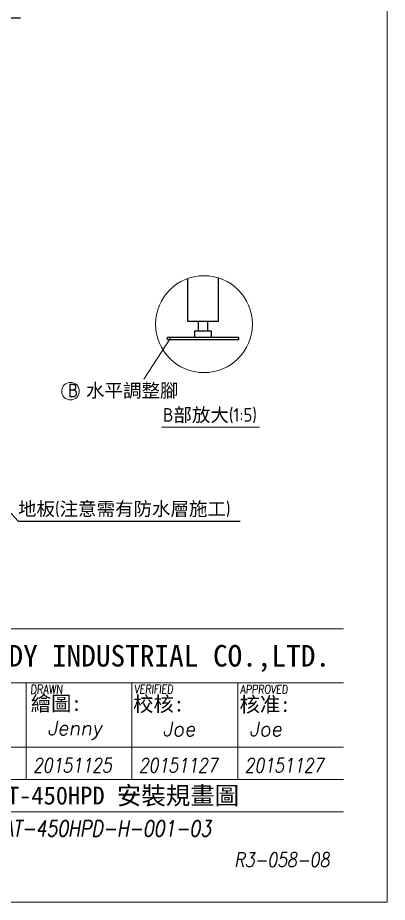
# Model space of a CAD drawing. Header units: millimetres. Extents: x -406921 to 13185, y -22195 to 9270.
# Drawn here: x 10867 to 13185, y 0 to 5544 of the extents above; entities that cross this region are included whole.
import ezdxf

# ---------------------------------------------------------------- set-up
doc = ezdxf.new("R2010")
doc.units = ezdxf.units.MM
doc.header["$MEASUREMENT"] = 0
doc.layers.get('0').update_dxf_attribs({"lineweight": 25})
for name, color, linetype, lineweight in [('D', 3, 'Continuous', 13), ('F', 7, 'Continuous', 15), ('T', 4, 'Continuous', 15)]:
    doc.layers.add(name, color=color, linetype=linetype, lineweight=lineweight)
doc.styles.get("Standard").update_dxf_attribs({"font": 'KAIU.TTF'})
doc.styles.add('STU25', font='isocp2.shx')
doc.styles.add('Text', font='romans.shx', dxfattribs={"width": 0.8, "oblique": 10})
doc.dimstyles.new('STU25$7', dxfattribs={"dimscale": 35, "dimtxt": 2.5, "dimasz": 2, "dimexe": 1.25, "dimexo": 0.625, "dimgap": 1, "dimtad": 0, "dimdec": 4, "dimdsep": 46, "dimtxsty": 'STU25', "dimcen": 2.5, "dimazin": 2, "dimtfac": 1, "dimtdec": 4, "dimtmove": 0, "dimatfit": 3, "dimfxl": 0, "dimtolj": 1, "dimtzin": 0, "dimarcsym": 0})

msp = doc.modelspace()

# ---------------------------------------------------------------- linework, layer by layer
at = {"linetype": 'Continuous'}
for p, q in [((11934.453, 3641.115), (11934.453, 3909.939)), ((12124.453, 3913.915), (12124.453, 3641.115)), ((12124.453, 3641.115), (11934.453, 3641.115)), ((11999.453, 3641.115), (11999.453, 3581.115)), ((12059.453, 3581.115), (12059.453, 3641.115)), ((11977.491, 3541.115), (11977.491, 3581.115)), ((11977.491, 3581.115), (12081.414, 3581.115)), ((12081.414, 3581.115), (12081.414, 3541.115)), ((11806.953, 3526.115), (11806.953, 3541.115)), ((11806.953, 3541.115), (12251.953, 3541.115)), ((12251.953, 3526.115), (11806.953, 3526.115)), ((12251.953, 3541.115), (12251.953, 3526.115))]:
    msp.add_line(p, q, dxfattribs=at)
at = {"layer": 'D', "linetype": 'Continuous'}
msp.add_line((11824.888, 3534.815), (11658.062, 3279.319), dxfattribs=at)
at = {"layer": 'D'}
msp.add_line((11769.738, 2978.453), (12384.137, 2978.453), dxfattribs=at)
for centre, radius in [((12035.488, 3623.502), 303.734), ((11198.406, 3203.696), 55)]:
    msp.add_circle(centre, radius, dxfattribs=at)
at = {"layer": 'F', "color": 7}
for p, q in [((7015.979, 1714.021), (12910.979, 1714.021)), ((9510.99, 1714.021), (12910.979, 1714.021)), ((7015.979, 1376.521), (12910.979, 1376.521)), ((10919.729, 1376.521), (10919.729, 769.021)), ((11583.479, 1376.521), (11583.479, 769.021)), ((12247.229, 1376.521), (12247.229, 769.021)), ((7015.979, 971.521), (12910.979, 971.521)), ((9670.979, 971.521), (12910.979, 971.521)), ((10255.979, 971.521), (12910.979, 971.521)), ((7015.979, 769.021), (12910.979, 769.021)), ((12910.979, 566.521), (7015.979, 566.521))]:
    msp.add_line(p, q, dxfattribs=at)
at = {"layer": 'F', "color": 6}
msp.add_lwpolyline([(0, 9270), (0, 0), (13185, 0), (13185, 9270)], close=True, dxfattribs=at)
msp.add_lwpolyline([(0, 9270), (0, 0), (13185, 0), (13185, 9270)], close=True, dxfattribs=at)

# ---------------------------------------------------------------- texts
at = {"insert": (10442.236, 1612.679), "char_height": 135, "attachment_point": 1, "style": 'STU25'}
msp.add_mtext('{\\f標楷體|b0|i0|c136|p65;STURDY\\H0.9667x; \\H1.034x;INDUSTRIAL CO.,LTD.}', dxfattribs=at)
at = {"layer": 'D', "color": 4}
msp.add_text('SAT-450HPD 安裝規畫圖', height=112.5, dxfattribs=at).set_placement((10646.915, 613.035))
at = {"layer": 'D', "color": 11, "char_height": 85, "attachment_point": 1}
for s, insert in [('{\\Fisocp2.shx;\\C3;B \\f標楷體|b0|i0|c136|p65;水平調整腳}', (11182.079, 3250.056)), ('{\\Fisocp2.shx;B}部放大{\\Fisocp2.shx;(1:5)}', (11778.485, 3097.2)), ('{\\C3;地板\\Fisocp2.shx;(\\f標楷體|b0|i0|c136|p65;注意需有防水層施工\\Fisocp2.shx;)}', (10869.211, 2508.416))]:
    msp.add_mtext(s, dxfattribs=dict(at, insert=insert))
at = {"layer": 'F', "color": 1, "lineweight": 15, "style": 'Text', "oblique": 5, "width": 0.8}
for s, height, p in [('DRAWN', 56.0451, (10945.495, 1306.543)), ('VERIFIED', 54, (11597.433, 1309.051)), ('APPROVED', 54, (12262.51, 1307.802))]:
    msp.add_text(s, height=height, dxfattribs=at).set_placement(p)
at = {"layer": 'F', "lineweight": -3}
for s, p in [('繪圖:', (10949.237, 1199.862)), ('校核:', (11591.381, 1195.874)), ('核准:', (12258.537, 1193.373))]:
    msp.add_text(s, height=93.4085, dxfattribs=at).set_placement(p)
at = {"layer": 'T', "lineweight": 20, "style": 'Text', "oblique": 10}
for s, p in [('Jenny', (11054.295, 1047.428)), ('Joe', (11776.242, 1041.183)), ('Joe', (12319.342, 1041.183))]:
    msp.add_text(s, height=90, dxfattribs=at).set_placement(p)
at = {"layer": 'T', "lineweight": 20, "style": 'Text', "oblique": 10, "width": 0.8}
for s, height, p in [('20151125', 90, (10962.577, 814.209)), ('20151127', 90, (11626.327, 814.209)), ('20151127', 90, (12290.077, 814.209)), ('SAT-450HPD-H-001-03', 99, (10708.259, 413.064))]:
    msp.add_text(s, height=height, dxfattribs=at).set_placement(p)
at = {"layer": 'T', "linetype": 'Continuous', "lineweight": 20, "insert": (12225.83, 312.023), "char_height": 90, "attachment_point": 1, "style": 'Text'}
msp.add_mtext('R3-058-08', dxfattribs=at)

# ---------------------------------------------------------------- leaders
at = {"layer": 'D'}
for points in [[(10392.612, 5425.28), (10535.903, 5542.627), (10884.45, 5542.627)], [(10560.803, 2725.28), (10869.899, 2388.372), (12262.03, 2388.372)]]:
    msp.add_leader(points, dimstyle='STU25$7', override={"dimgap": 1, "dimtad": 0}, dxfattribs=at)

doc.saveas('drawing.dxf')
